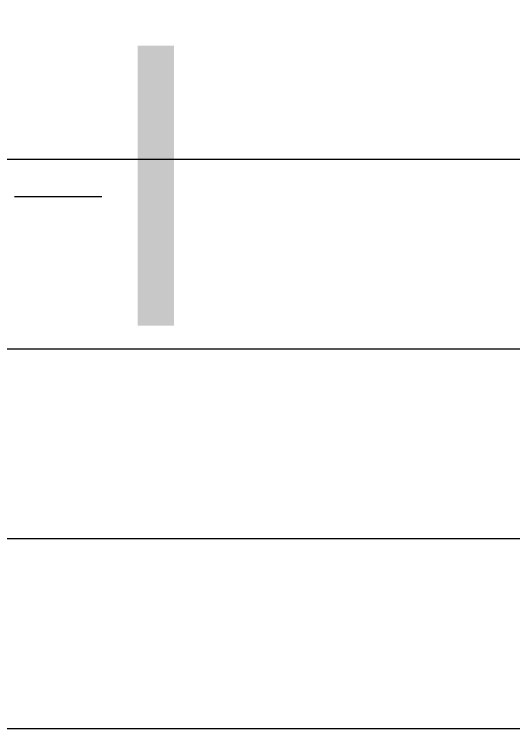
# Model space of a CAD drawing. Header units: inches. Extents: x -1767 to 184, y -1065 to 157.
# Drawn here: x -678.14 to -662.38, y -234.25 to -211.42 of the extents above; entities that cross this region are included whole.
import ezdxf

# ---------------------------------------------------------------- set-up
doc = ezdxf.new("R2010")
doc.units = ezdxf.units.IN
doc.header["$MEASUREMENT"] = 0
doc.layers.add('A-DETL-GENF', color=92, linetype='Continuous', lineweight=9)
doc.layers.add('E-LITE-EQPM-IDEN', color=33, linetype='Continuous', lineweight=9)
doc.styles.add('Arial_1', font='arial.ttf', dxfattribs={"height": 8.851796})

msp = doc.modelspace()

# ---------------------------------------------------------------- hatches: boundary and pattern name
at = {"layer": 'A-DETL-GENF'}
h = msp.add_hatch(dxfattribs=at)
h.set_pattern_fill('FP1_12', style=0, pattern_type=2)
h.set_pattern_definition([(0, (0, 0), (0, 6), [])])
h.paths.add_polyline_path([(-850.187, -314.948), (-830.063, -314.948), (-830.063, -299.793), (-556.779, -299.793), (-556.779, -106.837), (-967.915, -51.624), (-967.915, -314.948), (-962.365, -314.948), (-962.365, -308.8), (-932.365, -308.8), (-932.365, -314.948), (-853.937, -314.948)], flags=0)
h.paths.add_polyline_path([(-751.704, -218.257), (-751.704, -218.257), (-751.652, -218.25)], flags=0)
h.paths.add_polyline_path([(-801.072, -213.424), (-801.072, -213.424), (-801.01, -213.424)], flags=0)

# ---------------------------------------------------------------- linework, layer by layer
at = {"layer": 'E-LITE-EQPM-IDEN'}
msp.add_line((-678.142, -217.178), (-675.376, -217.178), dxfattribs=at)

# ---------------------------------------------------------------- texts
at = {"layer": 'E-LITE-EQPM-IDEN', "insert": (-673.666, -212.411), "char_height": 8.852, "width": 4.104, "attachment_point": 2, "line_spacing_factor": 0.938532, "style": 'Arial_1'}
msp.add_mtext('I', dxfattribs=at)

doc.saveas('drawing.dxf')
